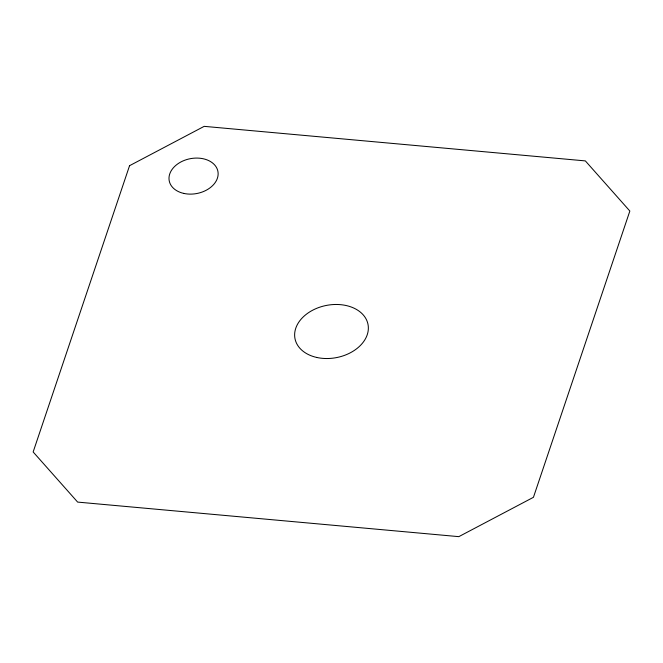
<?xml version="1.0" encoding="UTF-8"?>
<svg xmlns="http://www.w3.org/2000/svg" width="663" height="663" viewBox="0 0 663 663"><rect width="100%" height="100%" fill="white"/><g stroke="black" fill="none" stroke-linecap="round" stroke-linejoin="round"><path stroke-width="0.99" d="M129.558 165.692L33.15 451.967L77.646 502.098L458.821 536.649L533.442 497.308L629.85 211.033L585.354 160.902L204.179 126.351L129.558 165.692M316.657 357.432A37.194 26.57 -11 0 0 368.139 325.152A37.194 26.57 -11 0 0 309.696 311.917A37.194 26.57 -11 0 0 316.657 357.432M183.668 193.389A24.796 17.719 -11 0 0 217.994 171.866A24.796 17.719 -11 0 0 179.027 163.04A24.796 17.719 -11 0 0 183.668 193.389"/></g></svg>
